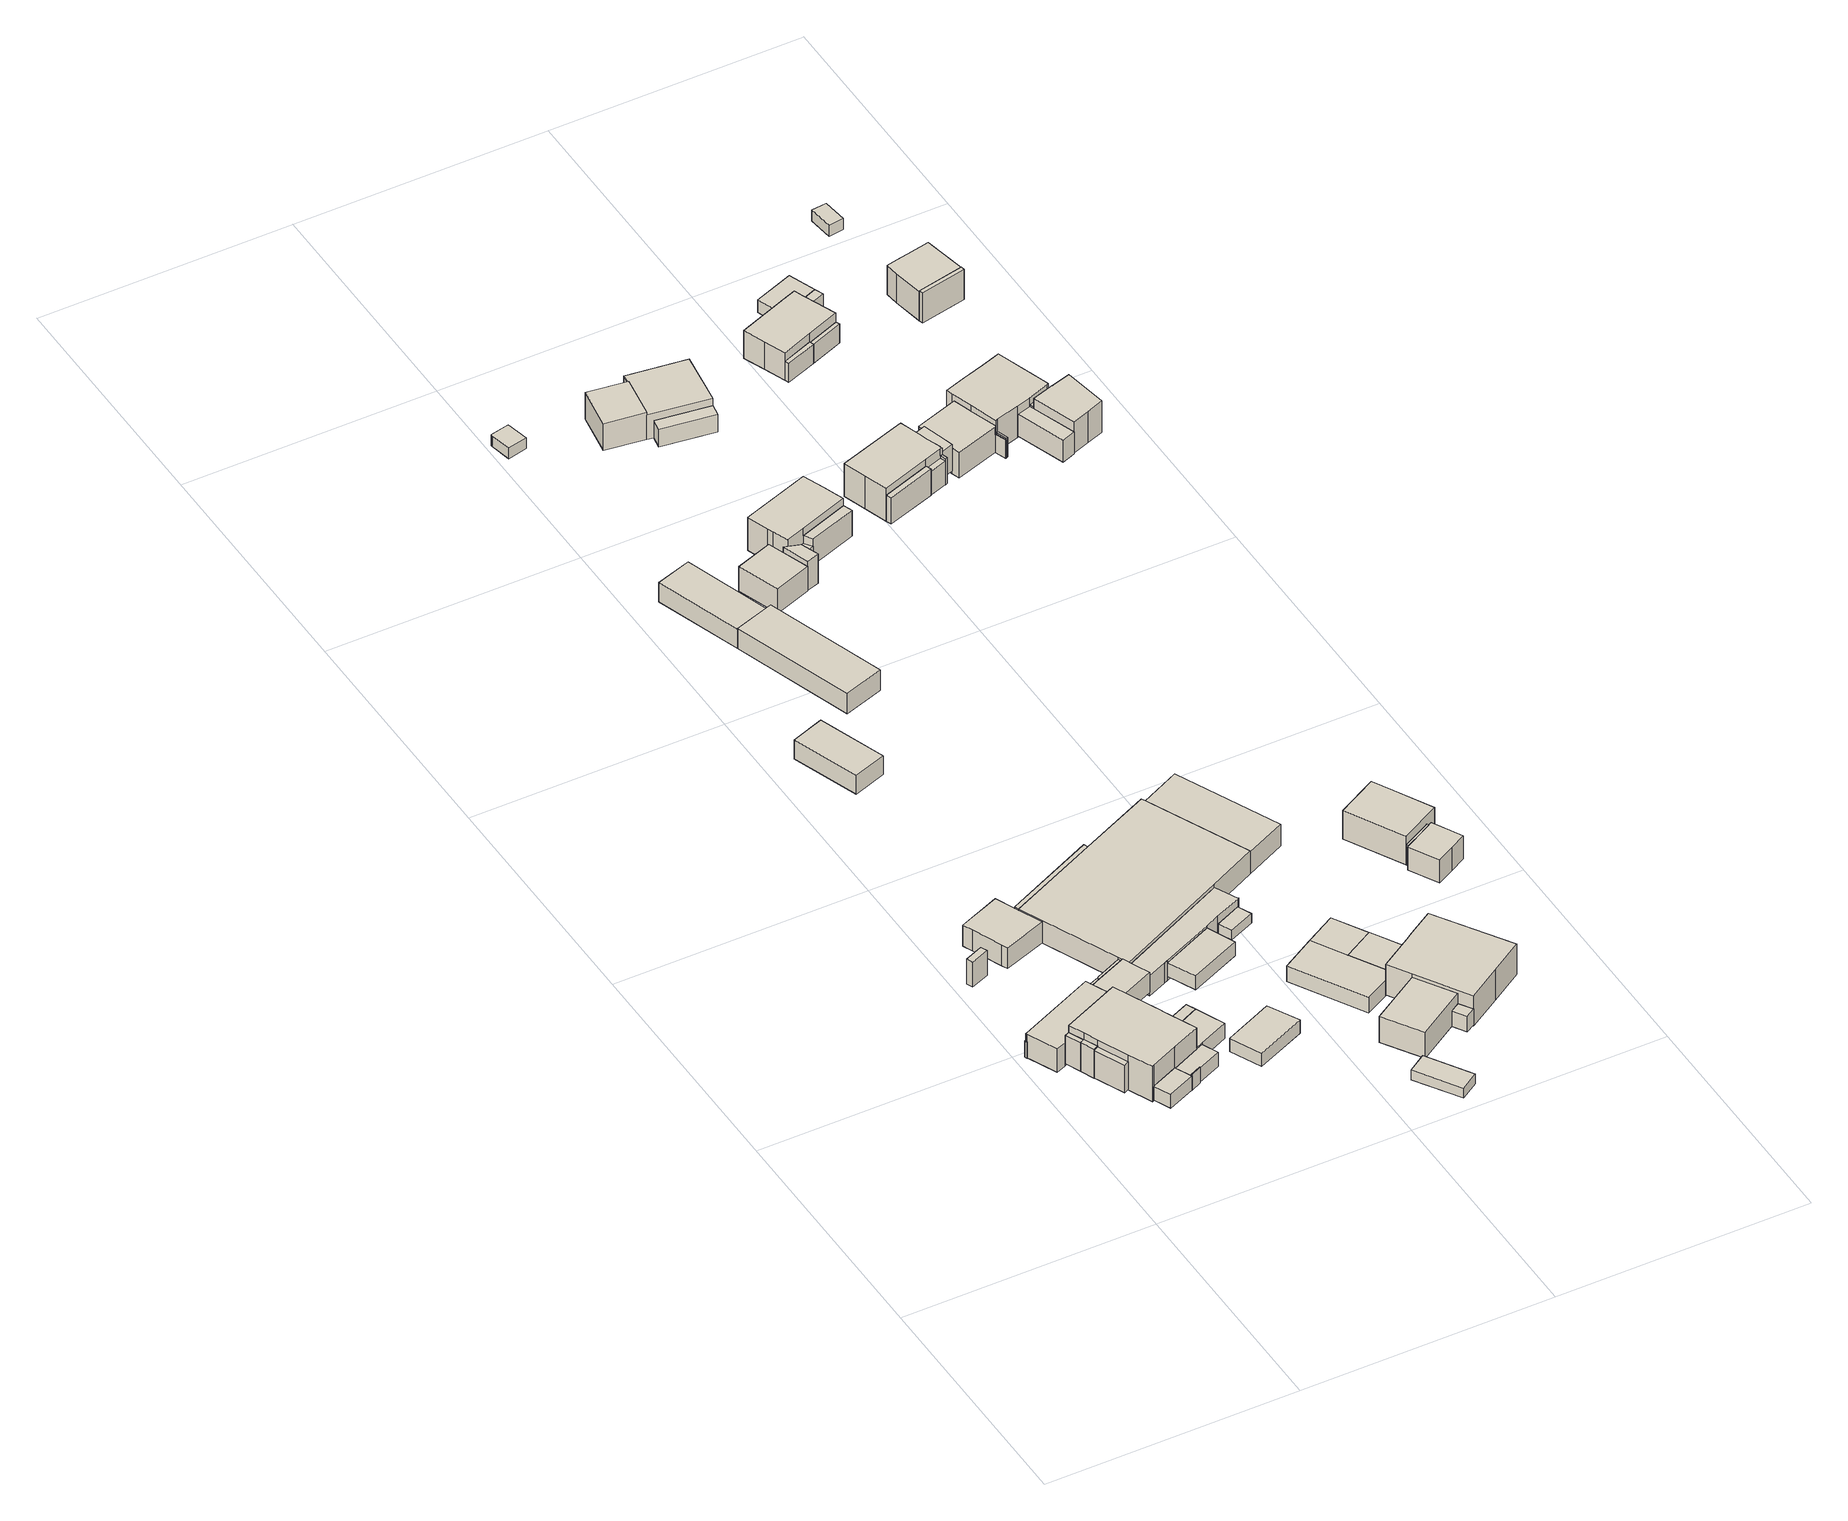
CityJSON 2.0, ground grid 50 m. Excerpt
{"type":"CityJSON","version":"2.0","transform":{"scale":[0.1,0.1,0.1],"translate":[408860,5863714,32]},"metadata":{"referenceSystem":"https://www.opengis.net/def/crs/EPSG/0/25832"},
"CityObjects":{
"building1":{"type":"Building","attributes":{"Gemeindeschluessel":"03454033","AbsoluteHoehe":"33.726","MittlereTraufHoehe":"40.001","Firsthoehe":"40.001","function":"51009_1610","roofType":"1000","measuredHeight":6.27},"address":[{"country":"Germany","locality":"Lorup"}],"geometry":[{"type":"MultiSurface","lod":"1","boundaries":[[[0,1,2,3]],[[4,5,6,7]],[[4,7,3,2]],[[5,4,2,1]],[[6,5,1,0]],[[7,6,0,3]]]}]},
"building2":{"type":"Building","attributes":{"Gemeindeschluessel":"03454033","AbsoluteHoehe":"33.822","MittlereTraufHoehe":"40.006","Firsthoehe":"40.006","function":"51009_1610","roofType":"1000","measuredHeight":6.18},"address":[{"country":"Germany","locality":"Lorup"}],"geometry":[{"type":"MultiSurface","lod":"1","boundaries":[[[8,9,10,11]],[[12,13,14,15]],[[12,15,11,10]],[[13,12,10,9]],[[14,13,9,8]],[[15,14,8,11]]]}]},
"building3":{"type":"Building","attributes":{"Gemeindeschluessel":"03454033","AbsoluteHoehe":"32.916","MittlereTraufHoehe":"38.464","Firsthoehe":"38.464","function":"51009_1610","roofType":"1000","measuredHeight":5.55},"address":[{"country":"Germany","locality":"Lorup"}],"geometry":[{"type":"MultiSurface","lod":"1","boundaries":[[[16,17,18,19]],[[20,21,22,23]],[[20,23,19,18]],[[21,20,18,17]],[[22,21,17,16]],[[23,22,16,19]]]}]},
"building4":{"type":"Building","attributes":{"Gemeindeschluessel":"03454033","AbsoluteHoehe":"33.824","MittlereTraufHoehe":"36.857","Firsthoehe":"36.857","function":"31001_2000","roofType":"1000","measuredHeight":3.03},"address":[{"country":"Germany","locality":"Lorup"}],"geometry":[{"type":"MultiSurface","lod":"1","boundaries":[[[24,25,26,27]],[[28,29,30,31]],[[28,31,27,26]],[[29,28,26,25]],[[30,29,25,24]],[[31,30,24,27]]]}]},
"building5":{"type":"Building","attributes":{"Gemeindeschluessel":"03454033","AbsoluteHoehe":"33.223","MittlereTraufHoehe":"38.467","Firsthoehe":"39.995","function":"31001_2000","roofType":"2100","measuredHeight":6.77},"address":[{"country":"Germany","locality":"Lorup"}],"children":["building5-1","building5-2","building5-3"],"geometry":[{"type":"MultiSurface","lod":"1","boundaries":[[[32,33,34,35,36,37,38,39,40,41]],[[42,43,44,45,46,47,48,49,50,51]],[[42,51,41,40]],[[43,42,40,39]],[[44,43,39,38]],[[37,52,53,38]],[[46,45,37,36]],[[47,46,36,35]],[[48,47,35,34]],[[33,54,55,56,34]],[[50,49,33,32]],[[51,50,32,41]],[[52,45,44,53]],[[55,57,48,56]],[[54,49,57,55]]]}]},
"building5-1":{"type":"BuildingPart","attributes":{"AbsoluteHoehe":"33.223","MittlereTraufHoehe":"36.812","Firsthoehe":"36.812","roofType":"1000","measuredHeight":3.59},"parents":["building5"],"geometry":[{"type":"MultiSurface","lod":"1","boundaries":[[[58,53,52,59,60,61]],[[62,46,45,44,63,64]],[[62,64,61,60]],[[46,62,60,59]],[[45,46,59,52]],[[63,44,53,58]],[[64,63,58,61]],[[44,45,52,53]]]}]},
"building5-2":{"type":"BuildingPart","attributes":{"AbsoluteHoehe":"33.223","MittlereTraufHoehe":"37.107","Firsthoehe":"37.107","roofType":"1000","measuredHeight":3.88},"parents":["building5"],"geometry":[{"type":"MultiSurface","lod":"1","boundaries":[[[65,66,67,68]],[[69,70,71,72]],[[69,72,68,67]],[[70,69,67,66]],[[71,70,66,65]],[[72,71,65,68]]]}]},
"building5-3":{"type":"BuildingPart","attributes":{"AbsoluteHoehe":"33.223","MittlereTraufHoehe":"37.462","Firsthoehe":"38.371","roofType":"3100","measuredHeight":5.15},"parents":["building5"],"geometry":[{"type":"MultiSurface","lod":"1","boundaries":[[[54,73,74,75,76,56,55]],[[48,72,71,77,78,49,57]],[[72,48,56,76]],[[75,65,68,76]],[[77,71,75,74]],[[78,77,74,73]],[[49,78,73,54]],[[48,57,55,56]],[[65,71,72,68]],[[57,49,54,55]]]}]},
"building6":{"type":"Building","attributes":{"Gemeindeschluessel":"03454033","AbsoluteHoehe":"33.651","MittlereTraufHoehe":"40.214","Firsthoehe":"43.09","function":"31001_1000","roofType":"3200","measuredHeight":9.44},"address":[{"country":"Germany","locality":"Lorup","thoroughfareNumber":"37","thoroughfareName":"Werlter Straße"}],"children":["building6-1","building6-2","building6-3","building6-4","building6-5"],"geometry":[{"type":"MultiSurface","lod":"1","boundaries":[[[79,80,81,82,83,84,85,86,87,88,89]],[[90,91,92,4,7,93,94,95,96,97,98]],[[90,98,89,88]],[[91,90,88,87]],[[92,91,87,86]],[[85,99,100,86]],[[7,4,85,84]],[[93,7,84,83]],[[94,93,83,82]],[[95,94,82,81]],[[80,101,102,103]],[[79,104,105,80]],[[98,97,79,89]],[[99,4,92,100]],[[101,96,106,102]],[[104,97,96,105]]]}]},
"building6-1":{"type":"BuildingPart","attributes":{"AbsoluteHoehe":"33.651","MittlereTraufHoehe":"40.217","Firsthoehe":"40.217","roofType":"1000","measuredHeight":6.57},"parents":["building6"],"geometry":[{"type":"MultiSurface","lod":"1","boundaries":[[[107,100,99,108]],[[4,92,109,5]],[[4,5,108,99]],[[109,92,100,107]],[[5,109,107,108]],[[92,4,99,100]]]}]},
"building6-2":{"type":"BuildingPart","attributes":{"AbsoluteHoehe":"33.651","MittlereTraufHoehe":"36.837","Firsthoehe":"36.837","roofType":"1000","measuredHeight":3.19},"parents":["building6"],"geometry":[{"type":"MultiSurface","lod":"1","boundaries":[[[110,111,112,104,113]],[[97,114,115,116,117]],[[97,117,113,104]],[[115,114,112,111]],[[116,115,111,110]],[[105,96,97,104]],[[112,114,96,105]],[[117,116,110,113]]]}]},
"building6-3":{"type":"BuildingPart","attributes":{"AbsoluteHoehe":"33.651","MittlereTraufHoehe":"37.088","Firsthoehe":"37.088","roofType":"1000","measuredHeight":3.44},"parents":["building6"],"geometry":[{"type":"MultiSurface","lod":"1","boundaries":[[[118,119,120,121]],[[122,123,124,125]],[[122,125,121,120]],[[123,122,120,119]],[[125,124,118,121]],[[124,123,119,118]]]}]},
"building6-4":{"type":"BuildingPart","attributes":{"AbsoluteHoehe":"33.651","MittlereTraufHoehe":"37.093","Firsthoehe":"37.093","roofType":"1000","measuredHeight":3.44},"parents":["building6"],"geometry":[{"type":"MultiSurface","lod":"1","boundaries":[[[126,119,118,127,101,128]],[[96,95,124,123,129,114]],[[101,105,112,128]],[[124,106,102,118]],[[129,123,119,126]],[[114,129,126,128]],[[96,114,112,105]],[[127,95,96,101]],[[119,123,124,118]]]}]},
"building6-5":{"type":"BuildingPart","attributes":{"BezugspunktDach":"4000","AbsoluteHoehe":"33.651","MittlereTraufHoehe":"37.151","Firsthoehe":"37.151","measuredHeight":3.5},"parents":["building6"],"geometry":[{"type":"MultiSurface","lod":"1","boundaries":[[[130,131,132,133]],[[116,134,135,117]],[[132,110,113,133]],[[134,116,132,131]],[[135,134,131,130]],[[117,135,130,133]],[[110,116,117,113]]]}]},
"building7":{"type":"Building","attributes":{"Gemeindeschluessel":"03454033","AbsoluteHoehe":"33.221","MittlereTraufHoehe":"37.019","Firsthoehe":"37.019","function":"51009_1610","roofType":"1000","measuredHeight":3.8},"address":[{"country":"Germany","locality":"Lorup"}],"geometry":[{"type":"MultiSurface","lod":"1","boundaries":[[[136,137,138,139]],[[72,48,47,69]],[[72,69,139,138]],[[48,72,138,137]],[[47,48,137,136]],[[69,47,136,139]]]}]},
"building8":{"type":"Building","attributes":{"Gemeindeschluessel":"03454033","AbsoluteHoehe":"32.528","MittlereTraufHoehe":"37.209","Firsthoehe":"37.209","function":"31001_2000","roofType":"1000","measuredHeight":4.68},"address":[{"country":"Germany","locality":"Lorup"}],"geometry":[{"type":"MultiSurface","lod":"1","boundaries":[[[140,141,142,143,144,145,146,147]],[[148,149,150,151,152,153,154,155]],[[148,155,147,146]],[[149,148,146,145]],[[150,149,145,144]],[[151,150,144,143]],[[152,151,143,142]],[[153,152,142,141]],[[154,153,141,140]],[[155,154,140,147]]]}]},
"building9":{"type":"Building","attributes":{"Gemeindeschluessel":"03454033","AbsoluteHoehe":"34.119","MittlereTraufHoehe":"37.11","Firsthoehe":"37.11","function":"51009_1610","roofType":"1000","measuredHeight":2.99},"address":[{"country":"Germany","locality":"Lorup"}],"geometry":[{"type":"MultiSurface","lod":"1","boundaries":[[[156,127,118,121]],[[157,158,159,160]],[[157,160,121,118]],[[158,157,118,127]],[[159,158,127,156]],[[160,159,156,121]]]}]},
"building10":{"type":"Building","attributes":{"Gemeindeschluessel":"03454033","AbsoluteHoehe":"34.01","MittlereTraufHoehe":"36.954","Firsthoehe":"36.954","function":"31001_2000","roofType":"1000","measuredHeight":2.94},"address":[{"country":"Germany","locality":"Lorup"}],"geometry":[{"type":"MultiSurface","lod":"1","boundaries":[[[161,162,163,164]],[[165,166,167,168]],[[165,168,164,163]],[[166,165,163,162]],[[167,166,162,161]],[[168,167,161,164]]]}]},
"building11":{"type":"Building","attributes":{"Gemeindeschluessel":"03454033","AbsoluteHoehe":"32.394","MittlereTraufHoehe":"36.574","Firsthoehe":"36.574","function":"51009_1610","roofType":"1000","measuredHeight":4.18},"address":[{"country":"Germany","locality":"Lorup"}],"geometry":[{"type":"MultiSurface","lod":"1","boundaries":[[[169,170,171,172]],[[173,174,175,176]],[[173,176,172,171]],[[174,173,171,170]],[[175,174,170,169]],[[176,175,169,172]]]}]},
"building12":{"type":"Building","attributes":{"Gemeindeschluessel":"03454033","AbsoluteHoehe":"33.302","MittlereTraufHoehe":"36.416","Firsthoehe":"36.416","function":"51009_1610","roofType":"1000","measuredHeight":3.11},"address":[{"country":"Germany","locality":"Lorup"}],"geometry":[{"type":"MultiSurface","lod":"1","boundaries":[[[177,178,179,180]],[[181,182,183,184]],[[181,184,180,179]],[[182,181,179,178]],[[183,182,178,177]],[[184,183,177,180]]]}]},
"building13":{"type":"Building","attributes":{"Gemeindeschluessel":"03454033","AbsoluteHoehe":"34.155","MittlereTraufHoehe":"36.431","Firsthoehe":"36.431","function":"31001_2000","roofType":"1000","measuredHeight":2.28},"address":[{"country":"Germany","locality":"Lorup"}],"geometry":[{"type":"MultiSurface","lod":"1","boundaries":[[[185,186,187,188]],[[189,190,191,192]],[[189,192,188,187]],[[190,189,187,186]],[[191,190,186,185]],[[192,191,185,188]]]}]},
"building14":{"type":"Building","attributes":{"Gemeindeschluessel":"03454033","AbsoluteHoehe":"32.379","MittlereTraufHoehe":"37.45","Firsthoehe":"37.45","function":"31001_2000","roofType":"1000","measuredHeight":5.07},"address":[{"country":"Germany","locality":"Lorup"}],"children":["building14-1","building14-2","building14-3"],"geometry":[{"type":"MultiSurface","lod":"1","boundaries":[[[193,194,195,196,197,198,199,200,201]],[[202,203,204,205,206,207,208,209,210]],[[202,210,201,200]],[[203,202,200,199]],[[204,203,199,198]],[[206,205,197,196]],[[207,206,196,195]],[[194,211,212,195]],[[209,208,194,193]],[[201,213,214,193]],[[205,204,198,197]],[[211,208,207,212]],[[213,210,209,214]]]}]},
"building14-1":{"type":"BuildingPart","attributes":{"AbsoluteHoehe":"32.379","MittlereTraufHoehe":"37.344","Firsthoehe":"37.344","roofType":"1000","measuredHeight":4.96},"parents":["building14"],"geometry":[{"type":"MultiSurface","lod":"1","boundaries":[[[211,215,216,212]],[[217,218,208,207]],[[217,207,212,216]],[[218,217,216,215]],[[208,218,215,211]],[[207,208,211,212]]]}]},
"building14-2":{"type":"BuildingPart","attributes":{"AbsoluteHoehe":"32.379","MittlereTraufHoehe":"36.853","Firsthoehe":"36.853","roofType":"1000","measuredHeight":4.47},"parents":["building14"],"geometry":[{"type":"MultiSurface","lod":"1","boundaries":[[[219,220,214,213,221,222,223,224,225]],[[226,227,228,229,210,209,230,231,232]],[[226,232,225,224]],[[227,226,224,223]],[[228,233,234,222]],[[229,228,222,221]],[[210,229,221,213]],[[230,209,214,220]],[[231,235,236,219]],[[232,231,219,225]],[[209,210,213,214]]]}]},
"building14-3":{"type":"BuildingPart","attributes":{"AbsoluteHoehe":"32.379","MittlereTraufHoehe":"37.45","Firsthoehe":"37.45","roofType":"1000","measuredHeight":5.07},"parents":["building14"],"geometry":[{"type":"MultiSurface","lod":"1","boundaries":[[[198,197,237,238]],[[239,205,204,240]],[[239,240,238,237]],[[205,239,237,197]],[[240,204,198,238]],[[204,205,197,198]]]}]},
"building15":{"type":"Building","attributes":{"Gemeindeschluessel":"03454033","AbsoluteHoehe":"32.285","MittlereTraufHoehe":"36.3","Firsthoehe":"37.479","function":"31001_2000","roofType":"3100","measuredHeight":5.19},"address":[{"country":"Germany","locality":"Lorup"}],"children":["building15-1"],"geometry":[{"type":"MultiSurface","lod":"1","boundaries":[[[241,242,243,244]],[[245,246,247,248]],[[245,248,244,243]],[[246,245,243,242]],[[247,246,242,241]],[[244,248,249,250,251,241]],[[250,249,247,251]]]}]},
"building15-1":{"type":"BuildingPart","attributes":{"AbsoluteHoehe":"32.285","MittlereTraufHoehe":"35.401","Firsthoehe":"37.88","roofType":"3100","measuredHeight":5.59},"parents":["building15"],"geometry":[{"type":"MultiSurface","lod":"1","boundaries":[[[252,251,250,253]],[[249,247,254,255]],[[249,255,253,250]],[[254,247,251,252]],[[255,254,252,253]],[[247,249,250,251]]]}]},
"building16":{"type":"Building","attributes":{"Gemeindeschluessel":"03454033","AbsoluteHoehe":"33.229","MittlereTraufHoehe":"35.302","Firsthoehe":"35.302","function":"31001_2000","roofType":"1000","measuredHeight":2.07},"address":[{"country":"Germany","locality":"Lorup"}],"geometry":[{"type":"MultiSurface","lod":"1","boundaries":[[[256,257,258,259]],[[260,261,262,263]],[[260,263,259,258]],[[261,260,258,257]],[[262,261,257,256]],[[263,262,256,259]]]}]},
"building17":{"type":"Building","attributes":{"Gemeindeschluessel":"03454033","AbsoluteHoehe":"34.153","MittlereTraufHoehe":"37.696","Firsthoehe":"42.361","function":"31001_1000","roofType":"3100","measuredHeight":8.21},"address":[{"country":"Germany","locality":"Lorup","thoroughfareNumber":"3","thoroughfareName":"Fürstenweg"}],"children":["building17-1"],"geometry":[{"type":"MultiSurface","lod":"1","boundaries":[[[264,265,266,267]],[[268,269,270,271]],[[266,268,272,273,274,267]],[[269,268,266,265]],[[270,269,265,264]],[[271,270,264,267]],[[273,272,271,274]]]}]},
"building17-1":{"type":"BuildingPart","attributes":{"AbsoluteHoehe":"34.153","MittlereTraufHoehe":"37.696","Firsthoehe":"37.696","roofType":"1000","measuredHeight":3.54},"parents":["building17"],"geometry":[{"type":"MultiSurface","lod":"1","boundaries":[[[273,275,276,274]],[[277,278,272,271]],[[277,271,274,276]],[[278,277,276,275]],[[272,278,275,273]],[[271,272,273,274]]]}]},
"building18":{"type":"Building","attributes":{"Gemeindeschluessel":"03454033","AbsoluteHoehe":"33.599","MittlereTraufHoehe":"37.143","Firsthoehe":"37.143","function":"31001_2000","roofType":"1000","measuredHeight":3.54},"address":[{"country":"Germany","locality":"Lorup"}],"children":["building18-1"],"geometry":[{"type":"MultiSurface","lod":"1","boundaries":[[[279,280,281,282,283,284]],[[285,286,287,288,289,290]],[[285,290,284,283]],[[286,285,283,282]],[[287,286,282,281]],[[289,288,280,279]],[[290,289,279,284]],[[288,287,281,280]]]}]},
"building18-1":{"type":"BuildingPart","attributes":{"AbsoluteHoehe":"33.599","MittlereTraufHoehe":"37.176","Firsthoehe":"37.176","roofType":"1000","measuredHeight":3.58},"parents":["building18"],"geometry":[{"type":"MultiSurface","lod":"1","boundaries":[[[291,292,293,294]],[[295,296,288,287]],[[295,287,294,293]],[[296,295,293,292]],[[288,296,292,291]],[[294,281,280,291]],[[281,287,288,280]]]}]},
"building19":{"type":"Building","attributes":{"Gemeindeschluessel":"03454033","AbsoluteHoehe":"33.809","MittlereTraufHoehe":"36.036","Firsthoehe":"36.875","function":"31001_2000","roofType":"2100","measuredHeight":3.07},"address":[{"country":"Germany","locality":"Lorup"}],"geometry":[{"type":"MultiSurface","lod":"1","boundaries":[[[297,298,299,300,301,302]],[[303,304,305,306,307,308]],[[303,308,302,301]],[[304,303,301,300]],[[305,304,300,299]],[[306,305,299,298]],[[307,306,298,297]],[[308,307,297,302]]]}]},
"building20":{"type":"Building","attributes":{"Gemeindeschluessel":"03454033","AbsoluteHoehe":"33.679","MittlereTraufHoehe":"37.144","Firsthoehe":"37.144","function":"51009_1610","roofType":"1000","measuredHeight":3.46},"address":[{"country":"Germany","locality":"Lorup"}],"geometry":[{"type":"MultiSurface","lod":"1","boundaries":[[[282,281,309,310]],[[311,312,313,314]],[[311,314,310,309]],[[312,311,309,281]],[[313,312,281,282]],[[314,313,282,310]]]}]},
"building21":{"type":"Building","attributes":{"Gemeindeschluessel":"03454033","AbsoluteHoehe":"33.106","MittlereTraufHoehe":"36.331","Firsthoehe":"40.811","function":"31001_2000","roofType":"3100","measuredHeight":7.71},"address":[{"country":"Germany","locality":"Lorup"}],"children":["building21-1"],"geometry":[{"type":"MultiSurface","lod":"1","boundaries":[[[315,316,317,318]],[[319,320,321,322]],[[319,322,318,317]],[[320,319,317,316]],[[321,320,316,315]],[[318,322,323,324,325,315]],[[324,323,321,325]]]}]},
"building21-1":{"type":"BuildingPart","attributes":{"AbsoluteHoehe":"33.106","MittlereTraufHoehe":"36.331","Firsthoehe":"36.331","roofType":"1000","measuredHeight":3.23},"parents":["building21"],"geometry":[{"type":"MultiSurface","lod":"1","boundaries":[[[325,324,326,327]],[[328,323,321,329]],[[328,329,327,326]],[[323,328,326,324]],[[329,321,325,327]],[[321,323,324,325]]]}]},
"building22":{"type":"Building","attributes":{"Gemeindeschluessel":"03454033","AbsoluteHoehe":"33.935","MittlereTraufHoehe":"40.02","Firsthoehe":"43.059","function":"31001_2000","roofType":"3100","measuredHeight":9.12},"address":[{"country":"Germany","locality":"Lorup"}],"geometry":[{"type":"MultiSurface","lod":"1","boundaries":[[[330,331,332,333,334,335,336,337]],[[338,339,340,341,342,343,344,345]],[[338,345,337,336]],[[339,338,336,335]],[[340,339,335,334]],[[341,340,334,333]],[[342,341,333,332]],[[343,342,332,331]],[[344,343,331,330]],[[345,344,330,337]]]}]},
"building23":{"type":"Building","attributes":{"Gemeindeschluessel":"03454033","AbsoluteHoehe":"33.19","MittlereTraufHoehe":"39.838","Firsthoehe":"39.838","function":"51009_1610","roofType":"1000","measuredHeight":6.65},"address":[{"country":"Germany","locality":"Lorup"}],"children":["building23-1"],"geometry":[{"type":"MultiSurface","lod":"1","boundaries":[[[346,347,348,349]],[[350,351,352,353]],[[348,354,355,349]],[[351,350,348,347]],[[352,351,347,346]],[[353,352,346,349]],[[354,350,353,355]]]}]},
"building23-1":{"type":"BuildingPart","attributes":{"AbsoluteHoehe":"33.19","MittlereTraufHoehe":"37.305","Firsthoehe":"37.305","roofType":"1000","measuredHeight":4.12},"parents":["building23"],"geometry":[{"type":"MultiSurface","lod":"1","boundaries":[[[356,357,358,355,354]],[[353,359,360,361,350]],[[359,353,355,358]],[[360,359,358,357]],[[361,360,357,356]],[[350,361,356,354]],[[353,350,354,355]]]}]},
"building24":{"type":"Building","attributes":{"Gemeindeschluessel":"03454033","AbsoluteHoehe":"33.181","MittlereTraufHoehe":"40.066","Firsthoehe":"42.166","function":"31001_1000","roofType":"3100","measuredHeight":8.98},"address":[{"country":"Germany","locality":"Lorup","thoroughfareNumber":"4","thoroughfareName":"Kamp"}],"children":["building24-1"],"geometry":[{"type":"MultiSurface","lod":"1","boundaries":[[[362,363,364,365,366,367,368,369]],[[370,371,372,373,374,375,360,359]],[[370,359,369,368]],[[371,370,368,367]],[[372,371,367,366]],[[373,372,366,365]],[[374,373,365,364]],[[375,374,364,363]],[[362,376,377,363]],[[359,360,362,369]],[[376,360,375,377]]]}]},
"building24-1":{"type":"BuildingPart","attributes":{"AbsoluteHoehe":"33.181","MittlereTraufHoehe":"38.994","Firsthoehe":"38.994","roofType":"1000","measuredHeight":5.81},"parents":["building24"],"geometry":[{"type":"MultiSurface","lod":"1","boundaries":[[[378,379,377,376]],[[375,380,361,360]],[[380,375,377,379]],[[361,380,379,378]],[[360,361,378,376]],[[375,360,376,377]]]}]},
"building25":{"type":"Building","attributes":{"Gemeindeschluessel":"03454033","AbsoluteHoehe":"33.282","MittlereTraufHoehe":"36.776","Firsthoehe":"40.92","function":"31001_1000","roofType":"3100","measuredHeight":7.64},"address":[{"country":"Germany","locality":"Lorup","thoroughfareNumber":"3","thoroughfareName":"Kamp"}],"children":["building25-1","building25-2"],"geometry":[{"type":"MultiSurface","lod":"1","boundaries":[[[381,382,383,384]],[[385,386,387,388]],[[385,388,384,383]],[[386,385,383,382]],[[381,387,389,390,391,382]],[[384,388,392,393]],[[390,389,386,391]],[[393,392,387,381]]]}]},
"building25-1":{"type":"BuildingPart","attributes":{"AbsoluteHoehe":"33.282","MittlereTraufHoehe":"37.246","Firsthoehe":"38.099","roofType":"2100","measuredHeight":4.82},"parents":["building25"],"geometry":[{"type":"MultiSurface","lod":"1","boundaries":[[[394,391,390,395]],[[389,386,396,397]],[[389,397,395,390]],[[396,386,391,394]],[[397,396,394,395]],[[386,389,390,391]]]}]},
"building25-2":{"type":"BuildingPart","attributes":{"AbsoluteHoehe":"33.282","MittlereTraufHoehe":"36.991","Firsthoehe":"41.67","roofType":"3100","measuredHeight":8.39},"parents":["building25"],"geometry":[{"type":"MultiSurface","lod":"1","boundaries":[[[398,399,400,401]],[[392,387,402,403]],[[392,403,401,400]],[[399,381,393,400]],[[402,387,399,398]],[[403,402,398,401]],[[381,387,392,393]]]}]},
"building26":{"type":"Building","attributes":{"Gemeindeschluessel":"03454033","AbsoluteHoehe":"33.076","MittlereTraufHoehe":"37.684","Firsthoehe":"41.376","function":"31001_1000","roofType":"3100","measuredHeight":8.3},"address":[{"country":"Germany","locality":"Lorup","thoroughfareNumber":"5","thoroughfareName":"Fürstenweg"}],"children":["building26-1"],"geometry":[{"type":"MultiSurface","lod":"1","boundaries":[[[404,405,406,407]],[[408,409,410,411]],[[408,411,407,406]],[[405,412,413,414,408,406]],[[410,409,405,404]],[[411,410,404,407]],[[412,409,414,413]]]}]},
"building26-1":{"type":"BuildingPart","attributes":{"AbsoluteHoehe":"33.076","MittlereTraufHoehe":"37.684","Firsthoehe":"37.684","roofType":"1000","measuredHeight":4.61},"parents":["building26"],"geometry":[{"type":"MultiSurface","lod":"1","boundaries":[[[412,415,416,413]],[[417,418,409,414]],[[417,414,413,416]],[[418,417,416,415]],[[409,418,415,412]],[[413,414,409,412]]]}]},
"building27":{"type":"Building","attributes":{"Gemeindeschluessel":"03454033","AbsoluteHoehe":"33.155","MittlereTraufHoehe":"37.664","Firsthoehe":"40.383","function":"31001_2000","roofType":"3100","measuredHeight":7.23},"address":[{"country":"Germany","locality":"Lorup"}],"geometry":[{"type":"MultiSurface","lod":"1","boundaries":[[[419,420,421,422,423,424,425]],[[426,427,428,429,430,431,432]],[[426,432,425,424]],[[427,426,424,423]],[[428,427,423,422]],[[429,428,422,421]],[[430,429,421,420]],[[431,430,420,419]],[[432,431,419,425]]]}]},
"building28":{"type":"Building","attributes":{"Gemeindeschluessel":"03454033","AbsoluteHoehe":"32.821","MittlereTraufHoehe":"39.563","Firsthoehe":"41.801","function":"31001_1000","roofType":"3100","measuredHeight":8.98},"address":[{"country":"Germany","locality":"Lorup","thoroughfareNumber":"6","thoroughfareName":"Kamp"}],"children":["building28-1","building28-2","building28-3"],"geometry":[{"type":"MultiSurface","lod":"1","boundaries":[[[433,434,435,436,437,438,439,440,441,442,443,444]],[[445,446,447,448,449,450,451,452,453,454,455,456]],[[443,457,458,444]],[[446,445,443,442]],[[441,459,460,442]],[[448,447,441,440]],[[449,448,440,439]],[[450,449,439,438]],[[451,450,438,437]],[[436,461,462,437]],[[435,463,461,436]],[[434,464,463,435]],[[455,454,434,433]],[[456,455,433,444]],[[457,445,456,458]],[[459,447,446,460]],[[461,452,451,462]],[[453,452,461,463]],[[464,454,453,463]]]}]},
"building28-1":{"type":"BuildingPart","attributes":{"AbsoluteHoehe":"32.821","MittlereTraufHoehe":"38.69","Firsthoehe":"38.69","roofType":"1000","measuredHeight":5.87},"parents":["building28"],"geometry":[{"type":"MultiSurface","lod":"1","boundaries":[[[464,465,466,462,463]],[[451,467,468,454,453]],[[467,451,462,466]],[[468,467,466,465]],[[454,468,465,464]],[[462,451,452,461]],[[461,452,453,463]],[[453,454,464,463]]]}]},
"building28-2":{"type":"BuildingPart","attributes":{"AbsoluteHoehe":"32.821","MittlereTraufHoehe":"38.69","Firsthoehe":"38.69","roofType":"1000","measuredHeight":5.87},"parents":["building28"],"geometry":[{"type":"MultiSurface","lod":"1","boundaries":[[[469,470,458,457]],[[456,471,472,445]],[[471,456,458,470]],[[472,471,470,469]],[[445,472,469,457]],[[456,445,457,458]]]}]},
"building28-3":{"type":"BuildingPart","attributes":{"AbsoluteHoehe":"32.821","MittlereTraufHoehe":"38.69","Firsthoehe":"38.69","roofType":"1000","measuredHeight":5.87},"parents":["building28"],"geometry":[{"type":"MultiSurface","lod":"1","boundaries":[[[473,460,459,474]],[[447,446,475,476]],[[447,476,474,459]],[[475,446,460,473]],[[476,475,473,474]],[[446,447,459,460]]]}]},
"building29":{"type":"Building","attributes":{"Gemeindeschluessel":"03454033","AbsoluteHoehe":"32.875","MittlereTraufHoehe":"38.183","Firsthoehe":"38.183","function":"51009_1610","roofType":"1000","measuredHeight":5.31},"address":[{"country":"Germany","locality":"Lorup"}],"geometry":[{"type":"MultiSurface","lod":"1","boundaries":[[[477,478,479,480]],[[481,482,483,484]],[[481,484,480,479]],[[482,481,479,478]],[[483,482,478,477]],[[484,483,477,480]]]}]},
"building30":{"type":"Building","attributes":{"Gemeindeschluessel":"03454033","AbsoluteHoehe":"33.06","MittlereTraufHoehe":"37.355","Firsthoehe":"37.355","function":"51009_1610","roofType":"1000","measuredHeight":4.29},"address":[{"country":"Germany","locality":"Lorup"}],"geometry":[{"type":"MultiSurface","lod":"1","boundaries":[[[485,486,487,488]],[[489,490,491,492]],[[489,492,488,487]],[[490,489,487,486]],[[491,490,486,485]],[[492,491,485,488]]]}]},
"building31":{"type":"Building","attributes":{"Gemeindeschluessel":"03454033","AbsoluteHoehe":"33.09","MittlereTraufHoehe":"38.357","Firsthoehe":"41.276","function":"31001_1000","roofType":"3100","measuredHeight":8.19},"address":[{"country":"Germany","locality":"Lorup","thoroughfareNumber":"5","thoroughfareName":"Kamp"}],"children":["building31-1"],"geometry":[{"type":"MultiSurface","lod":"1","boundaries":[[[493,494,495,496,497,498,499,500,501]],[[502,492,491,503,504,505,506,507,508]],[[502,508,501,500]],[[499,509,510,500]],[[491,492,499,498]],[[503,491,498,497]],[[504,503,497,496]],[[505,504,496,495]],[[506,505,495,494]],[[507,506,494,493]],[[508,507,493,501]],[[509,492,502,510]]]}]},
"building31-1":{"type":"BuildingPart","attributes":{"BezugspunktDach":"2200","AbsoluteHoehe":"33.09","MittlereTraufHoehe":"37.289","Firsthoehe":"37.289","measuredHeight":4.2},"parents":["building31"],"geometry":[{"type":"MultiSurface","lod":"1","boundaries":[[[511,512,510,509]],[[502,513,489,492]],[[513,502,510,512]],[[489,513,512,511]],[[492,489,511,509]],[[502,492,509,510]]]}]},
"building32":{"type":"Building","attributes":{"Gemeindeschluessel":"03454033","AbsoluteHoehe":"32.106","MittlereTraufHoehe":"36.979","Firsthoehe":"39.552","function":"31001_2000","roofType":"3100","measuredHeight":7.45},"address":[{"country":"Germany","locality":"Lorup"}],"children":["building32-1","building32-2"],"geometry":[{"type":"MultiSurface","lod":"1","boundaries":[[[514,515,516,517,518,519,520,521,522,523]],[[524,525,526,527,528,529,530,531,532,533]],[[524,533,523,522]],[[525,524,522,521]],[[526,525,521,520]],[[527,526,520,519]],[[528,527,519,518]],[[517,534,535,518]],[[530,529,517,516]],[[531,530,516,515]],[[514,536,537,515]],[[533,532,514,523]],[[534,529,528,535]],[[536,532,531,537]]]}]},
"building32-1":{"type":"BuildingPart","attributes":{"AbsoluteHoehe":"32.106","MittlereTraufHoehe":"36.178","Firsthoehe":"36.178","roofType":"1000","measuredHeight":4.07},"parents":["building32"],"geometry":[{"type":"MultiSurface","lod":"1","boundaries":[[[538,539,537,536]],[[531,540,541,532]],[[540,531,537,539]],[[541,540,539,538]],[[532,541,538,536]],[[531,532,536,537]]]}]},
"building32-2":{"type":"BuildingPart","attributes":{"BezugspunktDach":"4000","AbsoluteHoehe":"32.106","MittlereTraufHoehe":"35.606","Firsthoehe":"35.606","measuredHeight":3.5},"parents":["building32"],"geometry":[{"type":"MultiSurface","lod":"1","boundaries":[[[535,534,542,543]],[[544,529,528,545]],[[544,545,543,542]],[[529,544,542,534]],[[545,528,535,543]],[[528,529,534,535]]]}]},
"building33":{"type":"Building","attributes":{"Gemeindeschluessel":"03454033","AbsoluteHoehe":"33.184","MittlereTraufHoehe":"36.045","Firsthoehe":"36.045","function":"31001_2000","roofType":"1000","measuredHeight":2.86},"address":[{"country":"Germany","locality":"Lorup"}],"children":["building33-1"],"geometry":[{"type":"MultiSurface","lod":"1","boundaries":[[[546,547,548,549]],[[550,551,552,553]],[[550,553,549,548]],[[547,551,554,555]],[[552,551,547,546]],[[553,552,546,549]],[[555,554,550,548]]]}]},
"building33-1":{"type":"BuildingPart","attributes":{"AbsoluteHoehe":"33.184","MittlereTraufHoehe":"36.045","Firsthoehe":"36.045","roofType":"1000","measuredHeight":2.86},"parents":["building33"],"geometry":[{"type":"MultiSurface","lod":"1","boundaries":[[[555,556,557,548]],[[558,559,554,550]],[[558,550,548,557]],[[559,558,557,556]],[[554,559,556,555]],[[550,554,555,548]]]}]},
"building34":{"type":"Building","attributes":{"Gemeindeschluessel":"03454033","AbsoluteHoehe":"32.086","MittlereTraufHoehe":"37.291","Firsthoehe":"42.156","function":"31001_1000","roofType":"3100","measuredHeight":10.07},"address":[{"country":"Germany","locality":"Lorup","thoroughfareNumber":"6A","thoroughfareName":"Kamp"}],"children":["building34-1","building34-2","building34-3"],"geometry":[{"type":"MultiSurface","lod":"1","boundaries":[[[560,561,562,563,564,565,566,567,568,569,570,571,572,573]],[[531,574,544,575,576,577,578,579,580,581,582,583,584,585]],[[531,585,573,572]],[[574,531,572,571]],[[544,574,571,570]],[[544,586,570]],[[569,587,542,570]],[[576,575,569,568]],[[567,588,589,568]],[[578,577,567,566]],[[579,578,566,565]],[[580,579,565,564]],[[581,580,564,563]],[[582,581,563,562]],[[583,582,562,561]],[[584,583,561,560]],[[573,590,591,560]],[[587,575,544,542]],[[588,577,576,589]],[[590,585,584,591]]]}]},
"building34-1":{"type":"BuildingPart","attributes":{"AbsoluteHoehe":"32.086","MittlereTraufHoehe":"36.469","Firsthoehe":"36.469","roofType":"1000","measuredHeight":4.38},"parents":["building34"],"geometry":[{"type":"MultiSurface","lod":"1","boundaries":[[[589,588,592,593]],[[594,577,576,595]],[[594,595,593,592]],[[577,594,592,588]],[[595,576,589,593]],[[576,577,588,589]]]}]},
"building34-2":{"type":"BuildingPart","attributes":{"AbsoluteHoehe":"32.086","MittlereTraufHoehe":"36.469","Firsthoehe":"36.469","roofType":"1000","measuredHeight":4.38},"parents":["building34"],"geometry":[{"type":"MultiSurface","lod":"1","boundaries":[[[596,597,591,590]],[[584,598,540,585]],[[598,584,591,597]],[[540,598,597,596]],[[585,540,596,590]],[[584,585,590,591]]]}]},
"building34-3":{"type":"BuildingPart","attributes":{"BezugspunktDach":"4000","AbsoluteHoehe":"32.086","MittlereTraufHoehe":"35.586","Firsthoehe":"35.586","measuredHeight":3.5},"parents":["building34"],"geometry":[{"type":"MultiSurface","lod":"1","boundaries":[[[542,587,599]],[[575,544,600]],[[575,600,599,587]],[[600,586,601,599]],[[544,575,587,542]]]}]},
"building35":{"type":"Building","attributes":{"Gemeindeschluessel":"03454033","AbsoluteHoehe":"32.402","MittlereTraufHoehe":"37.307","Firsthoehe":"38.82","function":"51009_1610","roofType":"2100","measuredHeight":6.42},"address":[{"country":"Germany","locality":"Lorup"}],"geometry":[{"type":"MultiSurface","lod":"1","boundaries":[[[602,603,604,605]],[[606,607,608,609]],[[606,609,605,604]],[[607,606,604,603]],[[608,607,603,602]],[[609,608,602,605]]]}]},
"building36":{"type":"Building","attributes":{"Gemeindeschluessel":"03454033","AbsoluteHoehe":"32.567","MittlereTraufHoehe":"38.722","Firsthoehe":"41.58","function":"31001_2000","roofType":"3100","measuredHeight":9.01},"address":[{"country":"Germany","locality":"Lorup"}],"children":["building36-1","building36-2"],"geometry":[{"type":"MultiSurface","lod":"1","boundaries":[[[610,611,612,613,614,615,616,617,618]],[[619,620,621,622,623,624,625,626,627]],[[619,627,618,617]],[[620,619,617,616]],[[621,620,616,615]],[[614,628,629,615]],[[613,630,628,614]],[[624,623,613,612]],[[611,631,632,612]],[[626,625,611,610]],[[627,626,610,618]],[[628,622,621,629]],[[623,622,628,630]],[[631,625,624,632]]]}]},
"building36-1":{"type":"BuildingPart","attributes":{"AbsoluteHoehe":"32.567","MittlereTraufHoehe":"37.666","Firsthoehe":"37.666","roofType":"1000","measuredHeight":5.1},"parents":["building36"],"geometry":[{"type":"MultiSurface","lod":"1","boundaries":[[[631,633,634,635,632]],[[636,637,638,625,624]],[[636,624,632,635]],[[637,636,635,634]],[[638,637,634,633]],[[625,638,633,631]],[[624,625,631,632]]]}]},
"building36-2":{"type":"BuildingPart","attributes":{"AbsoluteHoehe":"32.567","MittlereTraufHoehe":"37.666","Firsthoehe":"37.666","roofType":"1000","measuredHeight":5.1},"parents":["building36"],"geometry":[{"type":"MultiSurface","lod":"1","boundaries":[[[630,639,640,629]],[[641,642,623,621]],[[641,621,629,640]],[[642,641,640,639]],[[623,642,639,630]],[[629,621,622,628]],[[628,622,623,630]]]}]},
"building37":{"type":"Building","attributes":{"Gemeindeschluessel":"03454033","AbsoluteHoehe":"32.709","MittlereTraufHoehe":"36.83","Firsthoehe":"42.017","function":"51009_1610","roofType":"3100","measuredHeight":9.31},"address":[{"country":"Germany","locality":"Lorup"}],"geometry":[{"type":"MultiSurface","lod":"1","boundaries":[[[643,644,645,646]],[[647,648,649,650]],[[647,650,646,645]],[[648,647,645,644]],[[649,648,644,643]],[[650,649,643,646]]]}]},
"building38":{"type":"Building","attributes":{"Gemeindeschluessel":"03454033","AbsoluteHoehe":"32.724","MittlereTraufHoehe":"38.507","Firsthoehe":"42.017","function":"31001_1000","roofType":"3100","measuredHeight":9.29},"address":[{"country":"Germany","locality":"Lorup","thoroughfareNumber":"7","thoroughfareName":"Kamp"}],"geometry":[{"type":"MultiSurface","lod":"1","boundaries":[[[651,652,653,654,655,656,657,658]],[[649,659,660,661,662,663,650,664]],[[649,664,658,657]],[[659,649,657,656]],[[660,659,656,655]],[[661,660,655,654]],[[662,661,654,653]],[[663,662,653,652]],[[650,663,652,651]],[[664,650,651,658]]]}]},
"building39":{"type":"Building","attributes":{"Gemeindeschluessel":"03454033","AbsoluteHoehe":"32.919","MittlereTraufHoehe":"35.393","Firsthoehe":"35.925","function":"31001_2000","roofType":"2100","measuredHeight":3.01},"address":[{"country":"Germany","locality":"Lorup"}],"geometry":[{"type":"MultiSurface","lod":"1","boundaries":[[[665,666,667,668]],[[669,670,671,672]],[[669,672,668,667]],[[670,669,667,666]],[[671,670,666,665]],[[672,671,665,668]]]}]}
},
"vertices":[
[62,425,80],[75,395,80],[84,399,80],[71,429,80],[84,399,17],[75,395,17],[62,425,17],[71,429,17],
[86,367,80],[112,308,80],[122,312,80],[96,372,80],[122,312,18],[112,308,18],[86,367,18],[96,372,18],
[22,697,65],[27,685,65],[64,699,65],[58,712,65],[64,699,9],[27,685,9],[22,697,9],[58,712,9],
[146,267,49],[161,234,49],[216,258,49],[201,291,49],[216,258,18],[161,234,18],[146,267,18],[201,291,18],
[186,480,64],[199,485,64],[175,538,64],[171,548,64],[16,479,64],[15,479,64],[16,475,64],[42,417,64],[62,425,64],[71,429,64],[62,425,12],[42,417,12],[16,475,12],[15,479,12],[16,479,12],[171,548,12],[175,538,12],[199,485,12],[186,480,12],[71,429,12],[15,479,48],[16,475,48],[199,485,57],[187,512,57],[175,538,57],[187,512,12],
[15,474,48],[16,479,48],[15,480,48],[13,479,48],[15,480,12],[15,474,12],[13,479,12],
[259,575,51],[255,584,51],[203,561,51],[197,548,51],[203,561,12],[255,584,12],[259,575,12],[197,548,12],
[282,522,57],[270,548,57],[259,575,57],[197,548,57],[270,548,12],[282,522,12],
[201,291,96],[258,317,96],[233,373,96],[225,392,96],[186,480,96],[71,429,96],[84,399,96],[96,372,96],[122,312,96],[143,265,96],[146,267,96],[143,265,17],[122,312,17],[96,372,17],[186,480,17],[225,392,17],[233,373,17],[258,317,17],[201,291,17],[146,267,17],[84,399,82],[96,372,82],[258,317,51],[233,374,51],[233,374,96],[201,291,48],[258,317,48],[233,374,17],
[86,367,82],[75,395,82],[86,367,17],
[238,270,48],[286,291,48],[272,323,48],[215,259,48],[272,323,17],[286,291,17],[238,270,17],[215,259,17],
[265,387,51],[306,406,51],[298,424,51],[257,406,51],[298,424,17],[306,406,17],[265,387,17],[257,406,17],
[331,349,51],[233,373,51],[272,323,51],[331,349,17],
[216,258,52],[238,268,52],[238,270,52],[215,259,52],[238,268,17],[216,258,17],
[171,548,50],[175,538,50],[197,548,50],[203,561,50],
[67,791,52],[68,790,52],[76,771,52],[100,713,52],[105,702,52],[190,732,52],[166,786,52],[150,824,52],[166,786,5],[190,732,5],[105,702,5],[100,713,5],[76,771,5],[68,790,5],[67,791,5],[150,824,5],
[225,392,51],[265,387,21],[233,373,21],[225,392,21],[257,406,21],
[320,312,50],[348,251,50],[448,295,50],[417,355,50],[448,295,20],[348,251,20],[320,312,20],[417,355,20],
[58,1360,46],[105,1227,46],[170,1249,46],[123,1383,46],[170,1249,4],[105,1227,4],[58,1360,4],[123,1383,4],
[328,542,44],[353,488,44],[455,533,44],[431,588,44],[455,533,13],[353,488,13],[328,542,13],[431,588,13],
[552,94,44],[607,8,44],[642,31,44],[588,117,44],[642,31,22],[607,8,22],[552,94,22],[588,117,22],
[491,670,55],[588,716,55],[496,920,55],[493,926,55],[352,862,55],[170,778,55],[190,732,55],[255,584,55],[264,563,55],[255,584,4],[190,732,4],[170,778,4],[352,862,4],[493,926,4],[496,920,4],[588,716,4],[491,670,4],[264,563,4],[588,716,53],[496,920,53],[264,563,49],[491,670,49],
[669,754,53],[576,958,53],[576,958,4],[669,754,4],
[512,624,49],[513,625,49],[282,522,49],[321,539,49],[328,542,49],[431,588,49],[458,601,49],[431,588,4],[328,542,4],[321,539,4],[282,522,4],[513,625,4],[512,624,4],[458,601,4],[328,543,4],[328,543,49],[514,625,4],[514,625,49],
[349,870,55],[166,786,55],[349,870,4],[166,786,4],
[116,1659,49],[195,1419,49],[274,1445,49],[195,1685,49],[274,1445,3],[195,1419,3],[116,1659,3],[195,1685,3],[186,1682,3],[186,1682,46],[116,1659,46],
[59,1832,46],[129,1855,46],[59,1832,3],[129,1855,3],
[459,599,33],[471,573,33],[522,595,33],[510,622,33],[522,595,12],[471,573,12],[459,599,12],[510,622,12],
[652,268,80],[553,206,80],[601,131,80],[699,193,80],[601,131,22],[553,206,22],[652,268,22],[699,193,22],[681,182,22],[681,182,57],[699,193,57],
[697,156,57],[716,167,57],[716,167,22],[697,156,22],
[625,312,51],[646,325,51],[602,401,51],[564,467,51],[497,428,51],[578,288,51],[497,428,16],[564,467,16],[602,401,16],[646,325,16],[625,312,16],[578,288,16],
[646,325,52],[704,362,52],[662,435,52],[602,401,52],[662,435,16],[704,362,16],
[11,2268,42],[50,2277,42],[40,2322,42],[3,2314,42],[2,2313,42],[2,2310,42],[2,2313,18],[3,2314,18],[40,2322,18],[50,2277,18],[11,2268,18],[2,2310,18],
[662,435,51],[624,501,51],[662,435,17],[602,401,17],[564,467,17],[624,501,17],
[260,1807,66],[187,1781,66],[216,1698,66],[289,1724,66],[216,1698,11],[187,1781,11],[260,1807,11],[289,1724,11],[271,1777,11],[271,1777,43],[260,1807,43],
[282,1781,43],[271,1811,43],[282,1781,11],[271,1811,11],
[846,249,87],[754,393,87],[704,362,87],[689,352,87],[625,312,87],[652,268,87],[716,167,87],[781,208,87],[716,167,19],[652,268,19],[625,312,19],[689,352,19],[704,362,19],[754,393,19],[846,249,19],[781,208,19],
[289,1724,78],[314,1732,78],[301,1767,78],[271,1777,78],[301,1767,12],[314,1732,12],[289,1724,12],[271,1777,12],[301,1767,53],[271,1777,53],
[331,1778,53],[320,1794,53],[282,1781,53],[282,1781,12],[320,1794,12],[331,1778,12],
[320,1794,86],[418,1829,86],[403,1871,86],[387,1913,86],[252,1866,86],[267,1823,86],[271,1811,86],[282,1781,86],[271,1811,12],[267,1823,12],[252,1866,12],[387,1913,12],[403,1871,12],[418,1829,12],[320,1794,70],[418,1829,70],
[331,1778,70],[425,1811,70],[425,1811,12],
[244,2202,68],[363,2185,68],[378,2294,68],[259,2310,68],[378,2294,13],[363,2185,13],[244,2202,13],[259,2310,13],[256,2200,13],[256,2200,52],[363,2185,52],[257,2289,13],[257,2289,68],
[359,2160,52],[252,2175,52],[359,2160,13],[252,2175,13],
[165,2213,73],[244,2202,73],[257,2289,73],[178,2300,73],[165,2213,13],[178,2300,13],
[766,711,75],[827,599,75],[906,641,75],[846,754,75],[906,641,11],[827,599,11],[766,711,11],[846,754,11],[827,599,57],[884,629,57],[884,629,11],
[831,590,57],[888,621,57],[888,621,11],[831,590,11],
[919,564,64],[888,621,64],[855,603,64],[831,590,64],[822,585,64],[853,529,64],[886,546,64],[853,529,12],[822,585,12],[831,590,12],[855,603,12],[888,621,12],[919,564,12],[886,546,12],
[630,1870,82],[631,1870,82],[621,1898,82],[617,1912,82],[610,1934,82],[602,1957,82],[467,1912,82],[482,1866,82],[497,1820,82],[593,1853,82],[628,1865,82],[632,1866,82],[628,1865,8],[593,1853,8],[497,1820,8],[482,1866,8],[467,1912,8],[602,1957,8],[610,1934,8],[617,1912,8],[621,1898,8],[631,1870,8],[630,1870,8],[632,1866,8],[628,1865,67],[632,1866,67],[497,1820,67],[593,1853,67],[617,1912,67],[610,1934,67],[621,1898,67],[631,1870,67],
[660,1880,67],[642,1945,67],[642,1945,8],[660,1880,8],
[632,1853,67],[636,1855,67],[636,1855,8],[632,1853,8],
[597,1842,67],[501,1810,67],[597,1842,8],[501,1810,8],
[593,1853,62],[597,1842,62],[632,1853,62],[628,1865,62],[632,1853,9],[597,1842,9],[593,1853,9],[628,1865,9],
[526,2223,54],[529,2215,54],[590,2238,54],[587,2246,54],[590,2238,11],[529,2215,11],[526,2223,11],[587,2246,11],
[625,2339,73],[619,2356,73],[592,2346,73],[493,2308,73],[510,2265,73],[526,2223,73],[587,2246,73],[652,2271,73],[635,2314,73],[652,2271,11],[510,2265,11],[493,2308,11],[592,2346,11],[619,2356,11],[625,2339,11],[635,2314,11],[587,2246,53],[652,2271,53],
[590,2238,53],[655,2263,53],[655,2263,11],
[751,1893,59],[753,1894,59],[738,1940,59],[723,1986,59],[720,1985,59],[638,1958,59],[642,1945,59],[652,1912,59],[660,1880,59],[665,1865,59],[660,1880,1],[652,1912,1],[642,1945,1],[638,1958,1],[720,1985,1],[723,1986,1],[738,1940,1],[753,1894,1],[751,1893,1],[665,1865,1],[723,1986,36],[720,1985,36],[751,1893,42],[753,1894,42],
[759,1871,42],[760,1871,42],[760,1871,1],[759,1871,1],
[722,1990,36],[719,1988,36],[722,1990,1],[719,1988,1],
[572,2400,40],[592,2346,40],[670,2376,40],[650,2429,40],[670,2376,12],[592,2346,12],[572,2400,12],[650,2429,12],[619,2356,12],[619,2356,40],
[625,2339,40],[677,2358,40],[677,2358,12],[625,2339,12],
[757,1895,72],[804,1909,72],[832,1917,72],[875,1933,72],[878,1934,72],[860,1988,72],[842,2043,72],[803,2030,72],[757,2016,72],[718,2003,72],[722,1990,72],[735,1948,72],[753,1894,72],[753,1893,72],[735,1948,1],[718,2003,1],[757,2016,1],[803,2030,1],[842,2043,1],[860,1988,1],[878,1934,1],[875,1933,1],[832,1917,1],[804,1909,1],[757,1895,1],[753,1893,1],[722,1989,1],[718,2003,36],[803,2030,45],[757,2016,45],[753,1893,45],[757,1895,45],
[801,2035,45],[756,2020,45],[801,2035,1],[756,2020,1],
[760,1871,45],[764,1873,45],[764,1873,1],
[717,2003,36],[717,2003,1],[722,1989,36],
[832,1917,53],[804,1909,53],[838,1811,53],[865,1821,53],[838,1811,4],[804,1909,4],[832,1917,4],[865,1821,4],
[933,1846,76],[933,1847,76],[918,1933,76],[878,1921,76],[876,1921,76],[835,1908,76],[865,1821,76],[899,1833,76],[933,1845,76],[899,1833,6],[865,1821,6],[835,1908,6],[876,1921,6],[878,1921,6],[918,1933,6],[933,1847,6],[933,1846,6],[933,1845,6],[876,1921,57],[835,1908,57],[878,1921,57],[933,1847,57],[918,1933,57],
[933,1851,57],[933,1852,57],[922,1914,57],[922,1914,6],[933,1852,6],[933,1851,6],
[875,1933,57],[832,1917,57],[832,1917,6],[875,1933,6],
[804,2251,74],[806,2243,74],[898,2262,74],[897,2270,74],[898,2262,7],[806,2243,7],[804,2251,7],[897,2270,7],
[897,2270,73],[880,2355,73],[835,2346,73],[819,2343,73],[790,2337,73],[793,2310,73],[804,2251,73],[850,2261,73],[793,2310,7],[790,2337,7],[819,2343,7],[835,2346,7],[880,2355,7],[850,2261,7],
[777,2516,34],[807,2520,34],[801,2569,34],[771,2566,34],[801,2569,9],[807,2520,9],[777,2516,9],[771,2566,9]
]}
